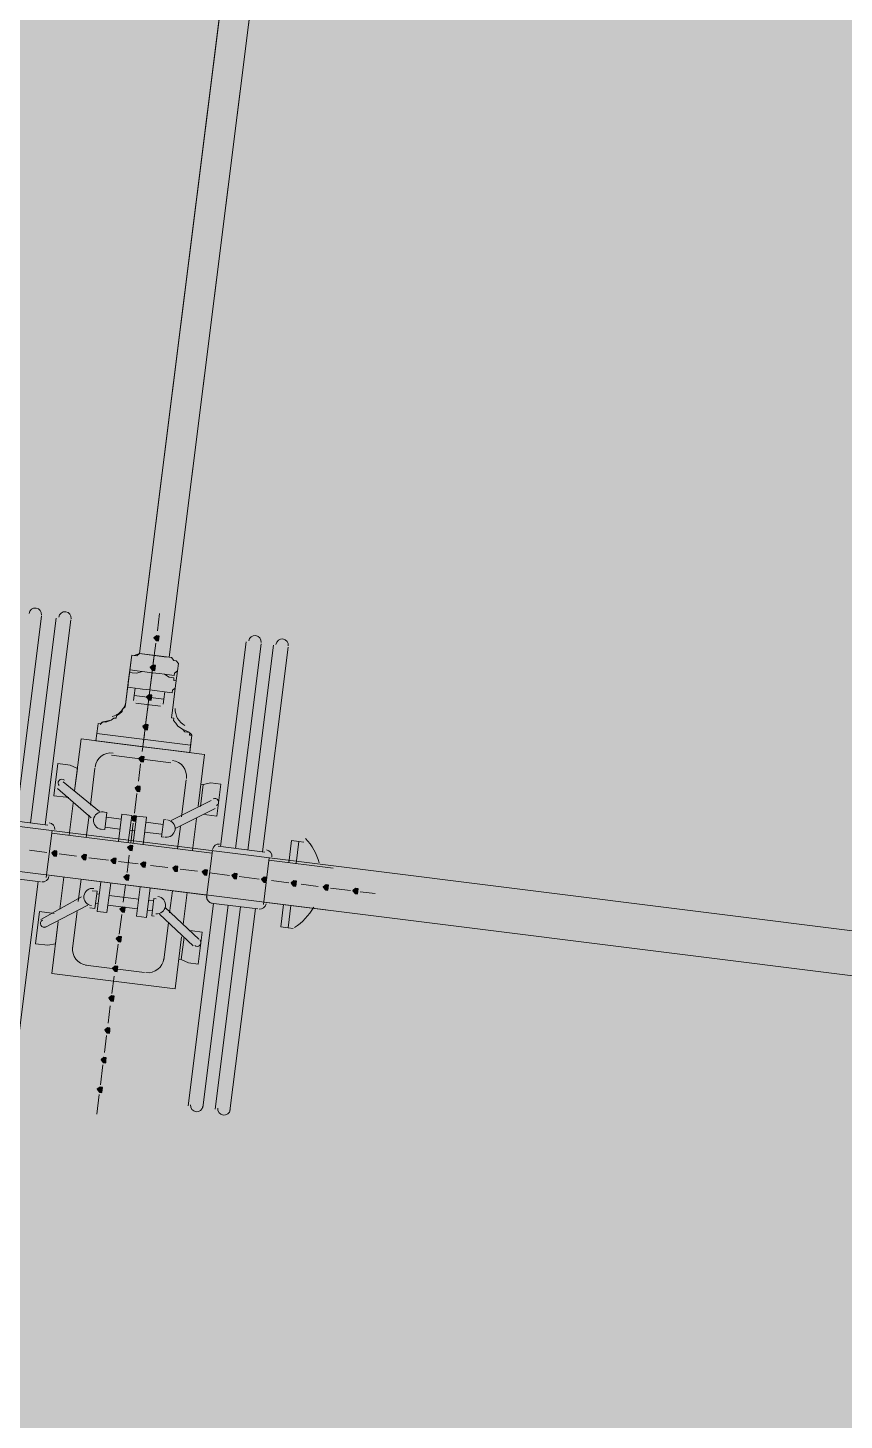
# Model space of a CAD drawing. Header units: metres. Extents: x -4 to 509425, y 7549 to 4732445.
# Drawn here: x 476019.263 to 476022.041, y 4719750.175 to 4719754.916 of the extents above; entities that cross this region are included whole.
import ezdxf

# ---------------------------------------------------------------- set-up
doc = ezdxf.new("R2010")
doc.units = ezdxf.units.M
doc.header["$LTSCALE"] = 0.01
doc.header["$MEASUREMENT"] = 0
doc.layers.get('0').update_dxf_attribs({"lineweight": 0})
doc.layers.add('_SUBESTACIÓN', color=1, linetype='Continuous')
doc.layers.add('SUBESTACION LA VID', color=253, linetype='Continuous')

# ---------------------------------------------------------------- blocks, each defined once
blk = doc.blocks.new('A$Cfff6051d')
at = {"layer": 'SUBESTACION LA VID', "transparency": 33554687}
h = blk.add_hatch(color=256, dxfattribs=at)
h.dxf.hatch_style = 2
h.paths.add_polyline_path([(476019.7091, 4719752.8371), (476019.7102, 4719752.8455), (476019.7018, 4719752.8465), (476019.6923, 4719752.8392), (476019.6997, 4719752.8297), (476019.7081, 4719752.8287)])
h = blk.add_hatch(color=256, dxfattribs=at)
h.dxf.hatch_style = 2
h.paths.add_polyline_path([(476019.6965, 4719752.7363), (476019.6976, 4719752.7447), (476019.6891, 4719752.7457), (476019.6797, 4719752.7384), (476019.687, 4719752.7289), (476019.6954, 4719752.7279)])
h = blk.add_hatch(color=256, dxfattribs=at)
h.dxf.hatch_style = 2
h.paths.add_polyline_path([(476019.6839, 4719752.6355), (476019.6849, 4719752.6439), (476019.6765, 4719752.6449), (476019.6671, 4719752.6376), (476019.6744, 4719752.6281), (476019.6828, 4719752.6271)])
h = blk.add_hatch(color=256, dxfattribs=at)
h.dxf.hatch_style = 2
h.paths.add_polyline_path([(476019.6712, 4719752.5347), (476019.6723, 4719752.5431), (476019.6639, 4719752.5441), (476019.6544, 4719752.5368), (476019.6618, 4719752.5273), (476019.6702, 4719752.5263)])
h = blk.add_hatch(color=256, dxfattribs=at)
h.dxf.hatch_style = 2
h.paths.add_polyline_path([(476019.6575, 4719752.4255), (476019.6586, 4719752.4339), (476019.6502, 4719752.4349), (476019.6407, 4719752.4276), (476019.6481, 4719752.4181), (476019.6565, 4719752.4171)])
h = blk.add_hatch(color=256, dxfattribs=at)
h.dxf.hatch_style = 2
h.paths.add_polyline_path([(476019.6449, 4719752.3247), (476019.6459, 4719752.3331), (476019.6375, 4719752.3341), (476019.6281, 4719752.3268), (476019.6354, 4719752.3173), (476019.6438, 4719752.3163)])
h = blk.add_hatch(color=256, dxfattribs=at)
h.dxf.hatch_style = 2
h.paths.add_polyline_path([(476019.6323, 4719752.2239), (476019.6333, 4719752.2323), (476019.6249, 4719752.2333), (476019.6155, 4719752.226), (476019.6228, 4719752.2165), (476019.6312, 4719752.2155)])
h = blk.add_hatch(color=256, dxfattribs=at)
h.dxf.hatch_style = 2
h.paths.add_polyline_path([(476019.3613, 4719752.1043), (476019.3623, 4719752.1127), (476019.3539, 4719752.1137), (476019.3445, 4719752.1064), (476019.3518, 4719752.0969), (476019.3602, 4719752.0959)])
h = blk.add_hatch(color=256, dxfattribs=at)
h.dxf.hatch_style = 2
h.paths.add_polyline_path([(476019.4621, 4719752.0916), (476019.4631, 4719752.1), (476019.4547, 4719752.1011), (476019.4453, 4719752.0937), (476019.4526, 4719752.0843), (476019.461, 4719752.0832)])
h = blk.add_hatch(color=256, dxfattribs=at)
h.dxf.hatch_style = 2
h.paths.add_polyline_path([(476019.6196, 4719752.1231), (476019.6207, 4719752.1315), (476019.6123, 4719752.1325), (476019.6028, 4719752.1252), (476019.6102, 4719752.1157), (476019.6186, 4719752.1147)])
h = blk.add_hatch(color=256, dxfattribs=at)
h.dxf.hatch_style = 2
h.paths.add_polyline_path([(476019.5629, 4719752.079), (476019.5639, 4719752.0874), (476019.5555, 4719752.0884), (476019.5461, 4719752.0811), (476019.5534, 4719752.0716), (476019.5618, 4719752.0706)])
h = blk.add_hatch(color=256, dxfattribs=at)
h.dxf.hatch_style = 2
h.paths.add_polyline_path([(476019.6637, 4719752.0663), (476019.6648, 4719752.0747), (476019.6564, 4719752.0758), (476019.6469, 4719752.0684), (476019.6542, 4719752.059), (476019.6626, 4719752.0579)])
h = blk.add_hatch(color=256, dxfattribs=at)
h.dxf.hatch_style = 2
h.paths.add_polyline_path([(476019.7729, 4719752.0527), (476019.774, 4719752.0611), (476019.7656, 4719752.0621), (476019.7561, 4719752.0548), (476019.7635, 4719752.0453), (476019.7719, 4719752.0443)])
h = blk.add_hatch(color=256, dxfattribs=at)
h.dxf.hatch_style = 2
h.paths.add_polyline_path([(476019.8737, 4719752.04), (476019.8748, 4719752.0484), (476019.8664, 4719752.0495), (476019.8569, 4719752.0421), (476019.8643, 4719752.0327), (476019.8727, 4719752.0316)])
h = blk.add_hatch(color=256, dxfattribs=at)
h.dxf.hatch_style = 2
h.paths.add_polyline_path([(476019.607, 4719752.0223), (476019.608, 4719752.0307), (476019.5996, 4719752.0317), (476019.5902, 4719752.0244), (476019.5975, 4719752.0149), (476019.6059, 4719752.0139)])
h = blk.add_hatch(color=256, dxfattribs=at)
h.dxf.hatch_style = 2
h.paths.add_polyline_path([(476019.9745, 4719752.0274), (476019.9756, 4719752.0358), (476019.9672, 4719752.0368), (476019.9577, 4719752.0295), (476019.9651, 4719752.02), (476019.9735, 4719752.019)])
h = blk.add_hatch(color=256, dxfattribs=at)
h.dxf.hatch_style = 2
h.paths.add_polyline_path([(476020.0753, 4719752.0147), (476020.0764, 4719752.0231), (476020.068, 4719752.0242), (476020.0585, 4719752.0168), (476020.0659, 4719752.0074), (476020.0743, 4719752.0063)])
h = blk.add_hatch(color=256, dxfattribs=at)
h.dxf.hatch_style = 2
h.paths.add_polyline_path([(476020.1761, 4719752.0021), (476020.1772, 4719752.0105), (476020.1688, 4719752.0116), (476020.1593, 4719752.0042), (476020.1667, 4719751.9948), (476020.1751, 4719751.9937)])
h = blk.add_hatch(color=256, dxfattribs=at)
h.dxf.hatch_style = 2
h.paths.add_polyline_path([(476020.2853, 4719751.9884), (476020.2864, 4719751.9968), (476020.278, 4719751.9979), (476020.2685, 4719751.9905), (476020.2759, 4719751.9811), (476020.2843, 4719751.98)])
h = blk.add_hatch(color=256, dxfattribs=at)
h.dxf.hatch_style = 2
h.paths.add_polyline_path([(476020.3861, 4719751.9758), (476020.3872, 4719751.9842), (476020.3788, 4719751.9852), (476020.3693, 4719751.9779), (476020.3767, 4719751.9684), (476020.3851, 4719751.9674)])
h = blk.add_hatch(color=256, dxfattribs=at)
h.dxf.hatch_style = 2
h.paths.add_polyline_path([(476019.5933, 4719751.9131), (476019.5943, 4719751.9215), (476019.5859, 4719751.9225), (476019.5765, 4719751.9152), (476019.5838, 4719751.9057), (476019.5922, 4719751.9047)])
h = blk.add_hatch(color=256, dxfattribs=at)
h.dxf.hatch_style = 2
h.paths.add_polyline_path([(476019.5807, 4719751.8123), (476019.5817, 4719751.8207), (476019.5733, 4719751.8217), (476019.5638, 4719751.8144), (476019.5712, 4719751.8049), (476019.5796, 4719751.8039)])
h = blk.add_hatch(color=256, dxfattribs=at)
h.dxf.hatch_style = 2
h.paths.add_polyline_path([(476019.568, 4719751.7114), (476019.5691, 4719751.7198), (476019.5607, 4719751.7209), (476019.5512, 4719751.7136), (476019.5586, 4719751.7041), (476019.567, 4719751.703)])
h = blk.add_hatch(color=256, dxfattribs=at)
h.dxf.hatch_style = 2
h.paths.add_polyline_path([(476019.5554, 4719751.6106), (476019.5564, 4719751.619), (476019.548, 4719751.6201), (476019.5386, 4719751.6128), (476019.5459, 4719751.6033), (476019.5543, 4719751.6022)])
h = blk.add_hatch(color=256, dxfattribs=at)
h.dxf.hatch_style = 2
h.paths.add_polyline_path([(476019.5417, 4719751.5014), (476019.5427, 4719751.5098), (476019.5343, 4719751.5109), (476019.5249, 4719751.5035), (476019.5322, 4719751.4941), (476019.5406, 4719751.493)])
h = blk.add_hatch(color=256, dxfattribs=at)
h.dxf.hatch_style = 2
h.paths.add_polyline_path([(476019.529, 4719751.4006), (476019.5301, 4719751.409), (476019.5217, 4719751.4101), (476019.5122, 4719751.4027), (476019.5196, 4719751.3933), (476019.528, 4719751.3922)])
h = blk.add_hatch(color=256, dxfattribs=at)
h.dxf.hatch_style = 2
h.paths.add_polyline_path([(476019.5164, 4719751.2998), (476019.5175, 4719751.3082), (476019.5091, 4719751.3093), (476019.4996, 4719751.3019), (476019.507, 4719751.2925), (476019.5154, 4719751.2914)])
at = {"layer": 'SUBESTACION LA VID', "lineweight": 15}
for p, q in [((476020.259, 4719757.6999), (476019.643, 4719752.7857)), ((476020.3599, 4719757.6872), (476019.7438, 4719752.773)), ((476071.4612, 4719745.6493), (475975.7142, 4719757.6531)), ((476071.4423, 4719745.4981), (475975.6953, 4719757.5019)), ((476019.2217, 4719752.2156), (476019.3091, 4719752.9128)), ((476019.3595, 4719752.9065), (476019.2721, 4719752.2093)), ((476019.3225, 4719752.203), (476019.4099, 4719752.9002)), ((476019.7113, 4719752.9221), (476019.7039, 4719752.8633)), ((476019.6986, 4719752.8213), (476019.6902, 4719752.7541)), ((476019.9189, 4719752.1282), (476020.0063, 4719752.8254)), ((476020.0567, 4719752.8191), (476019.9693, 4719752.1219)), ((476020.0113, 4719752.1166), (476020.0987, 4719752.8139)), ((476020.1491, 4719752.8075), (476020.0617, 4719752.1103)), ((476019.6135, 4719752.7552), (476019.6062, 4719752.6964)), ((476019.686, 4719752.7205), (476019.6776, 4719752.6533)), ((476019.7658, 4719752.6764), (476019.7732, 4719752.7352)), ((476019.5956, 4719752.6124), (476019.6062, 4719752.6964)), ((476019.7658, 4719752.6764), (476019.7552, 4719752.5924)), ((476019.6229, 4719752.6261), (476019.6251, 4719752.6429)), ((476019.7143, 4719752.6061), (476019.6303, 4719752.6166)), ((476019.6313, 4719752.625), (476019.6313, 4719752.625)), ((476019.6723, 4719752.6113), (476019.6649, 4719752.5525)), ((476019.7154, 4719752.6145), (476019.7154, 4719752.6145)), ((476019.7259, 4719752.6302), (476019.7238, 4719752.6134)), ((476019.52, 4719752.5536), (476019.5463, 4719752.5589)), ((476019.7899, 4719752.5283), (476019.814, 4719752.5168)), ((476019.4223, 4719752.3185), (476019.4444, 4719752.4949)), ((476019.8644, 4719752.4422), (476019.4444, 4719752.4949)), ((476019.8172, 4719752.4737), (476019.4979, 4719752.5137)), ((476019.6597, 4719752.5105), (476019.6523, 4719752.4517)), ((476019.7499, 4719752.4139), (476019.5483, 4719752.4392)), ((476019.8423, 4719752.2658), (476019.8644, 4719752.4422)), ((476019.4758, 4719752.2691), (476019.4916, 4719752.3951)), ((476019.647, 4719752.4097), (476019.6396, 4719752.3509)), ((476019.3635, 4719752.3258), (476019.4789, 4719752.226)), ((476019.3834, 4719752.3489), (476019.5073, 4719752.2481)), ((476019.7866, 4719752.2301), (476019.8024, 4719752.3561)), ((476019.6344, 4719752.3089), (476019.626, 4719752.2417)), ((476019.8874, 4719752.2857), (476019.7509, 4719752.2175)), ((476019.4033, 4719752.1672), (476019.417, 4719752.2765)), ((476019.4621, 4719752.1599), (476019.4716, 4719752.2355)), ((476019.5713, 4719752.1462), (476019.5829, 4719752.2386)), ((476019.6165, 4719752.2344), (476019.5829, 4719752.2386)), ((476019.6049, 4719752.142), (476019.6165, 4719752.2344)), ((476019.6217, 4719752.1399), (476019.6333, 4719752.2323)), ((476019.6669, 4719752.2281), (476019.6333, 4719752.2323)), ((476019.9011, 4719752.2584), (476019.7646, 4719752.1902)), ((476019.3309, 4719752.2019), (476019.1629, 4719752.223)), ((476019.5766, 4719752.1882), (476019.5262, 4719752.1945)), ((476019.5808, 4719752.2218), (476019.5304, 4719752.2281)), ((476019.627, 4719752.1819), (476019.6102, 4719752.184)), ((476019.6217, 4719752.2081), (476019.6133, 4719752.1409)), ((476019.6312, 4719752.2155), (476019.6144, 4719752.2176)), ((476019.6553, 4719752.1357), (476019.6669, 4719752.2281)), ((476019.7236, 4719752.2039), (476019.6648, 4719752.2113)), ((476019.7341, 4719752.2196), (476019.7257, 4719752.2207)), ((476019.7729, 4719752.1209), (476019.7824, 4719752.1965)), ((476019.8233, 4719752.1146), (476019.837, 4719752.2238)), ((476019.3456, 4719752.183), (476019.3256, 4719752.0234)), ((476019.8905, 4719752.1062), (476019.3445, 4719752.1746)), ((476019.7194, 4719752.1703), (476019.6606, 4719752.1777)), ((476020.2024, 4719752.1439), (476020.1856, 4719752.146)), ((476019.3277, 4719752.1085), (476019.2689, 4719752.1158)), ((476019.4285, 4719752.0958), (476019.3697, 4719752.1032)), ((476019.5377, 4719752.0821), (476019.4705, 4719752.0906)), ((476019.6081, 4719752.0989), (476019.6007, 4719752.0401)), ((476019.8916, 4719752.1146), (476019.8716, 4719751.955)), ((476019.9105, 4719752.1293), (476020.0701, 4719752.1092)), ((476020.0648, 4719751.9307), (476020.0848, 4719752.0903)), ((476019.6385, 4719752.0695), (476019.5713, 4719752.0779)), ((476019.7393, 4719752.0569), (476019.6805, 4719752.0642)), ((476019.8401, 4719752.0442), (476019.7813, 4719752.0516)), ((476020.0837, 4719752.0819), (476020.3021, 4719752.0546)), ((476019.3066, 4719752.0087), (476019.1386, 4719752.0298)), ((476019.2982, 4719752.0098), (476019.2119, 4719751.3209)), ((476019.8726, 4719751.9634), (476019.3266, 4719752.0318)), ((476019.3717, 4719751.9152), (476019.3854, 4719752.0244)), ((476019.4347, 4719751.9415), (476019.4442, 4719752.0171)), ((476019.5114, 4719752.0086), (476019.4988, 4719751.9078)), ((476019.545, 4719752.0044), (476019.5324, 4719751.9036)), ((476019.5954, 4719751.9981), (476019.588, 4719751.9393)), ((476019.9493, 4719752.0305), (476019.8821, 4719752.039)), ((476020.0501, 4719752.0179), (476019.9829, 4719752.0263)), ((476020.1509, 4719752.0053), (476020.0921, 4719752.0126)), ((476020.2517, 4719751.9926), (476020.1929, 4719752)), ((476019.3077, 4719751.8806), (476019.4452, 4719751.9572)), ((476019.5062, 4719751.9666), (476019.4978, 4719751.9677)), ((476019.6406, 4719751.9498), (476019.5398, 4719751.9624)), ((476019.6458, 4719751.9918), (476019.6332, 4719751.891)), ((476019.6794, 4719751.9876), (476019.6668, 4719751.8868)), ((476019.7455, 4719751.9025), (476019.755, 4719751.9781)), ((476019.7917, 4719751.8626), (476019.8054, 4719751.9718)), ((476020.3609, 4719751.9789), (476020.2937, 4719751.9874)), ((476020.4449, 4719751.9684), (476020.3945, 4719751.9747)), ((476019.3213, 4719751.8533), (476019.4673, 4719751.9289)), ((476019.4147, 4719751.7819), (476019.4305, 4719751.9079)), ((476019.5019, 4719751.933), (476019.4935, 4719751.9341)), ((476019.5324, 4719751.9036), (476019.4988, 4719751.9078)), ((476019.6363, 4719751.9162), (476019.5355, 4719751.9288)), ((476019.6867, 4719751.9099), (476019.6699, 4719751.912)), ((476019.691, 4719751.9435), (476019.6742, 4719751.9456)), ((476019.8453, 4719751.8132), (476019.7309, 4719751.9214)), ((476019.8947, 4719751.935), (476019.8083, 4719751.2462)), ((476019.8587, 4719751.2399), (476019.9451, 4719751.9287)), ((476019.8863, 4719751.9361), (476020.0459, 4719751.916)), ((476019.9871, 4719751.9234), (476019.9007, 4719751.2346)), ((476019.9511, 4719751.2283), (476020.0375, 4719751.9171)), ((476020.0658, 4719751.9391), (476020.2842, 4719751.9118)), ((476020.1236, 4719751.8551), (476020.133, 4719751.9307)), ((476019.3443, 4719751.6968), (476019.3665, 4719751.8732)), ((476019.5828, 4719751.8973), (476019.5744, 4719751.8301)), ((476019.6668, 4719751.8868), (476019.6332, 4719751.891)), ((476019.693, 4719751.892), (476019.6846, 4719751.8931)), ((476019.8253, 4719751.7901), (476019.7109, 4719751.8983)), ((476019.7255, 4719751.7429), (476019.7413, 4719751.8689)), ((476020.1488, 4719751.8519), (476020.1656, 4719751.8498)), ((476019.7644, 4719751.6442), (476019.7865, 4719751.8206)), ((476019.5701, 4719751.7965), (476019.5617, 4719751.7293)), ((476019.6604, 4719751.6999), (476019.4588, 4719751.7251)), ((476019.7644, 4719751.6442), (476019.3443, 4719751.6968)), ((476019.5565, 4719751.6873), (476019.5491, 4719751.6285)), ((476019.5438, 4719751.5865), (476019.5364, 4719751.5277)), ((476019.5312, 4719751.4857), (476019.5238, 4719751.4269)), ((476019.5185, 4719751.3849), (476019.5101, 4719751.3177)), ((476019.5059, 4719751.2841), (476019.4975, 4719751.2169))]:
    blk.add_line(p, q, dxfattribs=at)
at = {"layer": 'SUBESTACION LA VID', "lineweight": 0}
blk.add_line((476019.814, 4719752.4485), (476019.8214, 4719752.5073), dxfattribs=at)
at = {"layer": 'SUBESTACION LA VID', "lineweight": 15}
for points in [[(476020.259, 4719757.6999), (476020.3599, 4719757.6872), (476019.7438, 4719752.773), (476019.643, 4719752.7857), (476020.259, 4719757.6999)], [(476071.4423, 4719745.4981), (476071.4612, 4719745.6493), (475975.7142, 4719757.6531), (475975.6953, 4719757.5019), (476071.4423, 4719745.4981)], [(476019.5011, 4719752.5389), (476019.4948, 4719752.4885), (476019.6544, 4719752.4685), (476019.6934, 4719752.7793), (476019.6682, 4719752.7825), (476019.6598, 4719752.7836), (476019.6514, 4719752.7846), (476019.643, 4719752.7857), (476019.6335, 4719752.7783), (476019.6251, 4719752.7794), (476019.6167, 4719752.7804), (476019.6157, 4719752.772), (476019.6146, 4719752.7636), (476019.6135, 4719752.7552), (476019.6062, 4719752.6964), (476019.5956, 4719752.6124), (476019.5946, 4719752.604), (476019.5851, 4719752.5967), (476019.5841, 4719752.5883), (476019.5746, 4719752.5809), (476019.5652, 4719752.5736), (476019.5641, 4719752.5652), (476019.5557, 4719752.5662), (476019.5463, 4719752.5589), (476019.5284, 4719752.5526), (476019.52, 4719752.5536), (476019.5106, 4719752.5463), (476019.5022, 4719752.5473), (476019.5011, 4719752.5389)], [(476019.6135, 4719752.7552), (476019.6125, 4719752.7468), (476019.6114, 4719752.7384), (476019.6104, 4719752.73), (476019.6188, 4719752.729), (476019.6356, 4719752.7269), (476019.6524, 4719752.7248), (476019.6608, 4719752.7237), (476019.686, 4719752.7205), (476019.7112, 4719752.7174), (476019.728, 4719752.7153), (476019.7448, 4719752.7132), (476019.7532, 4719752.7121), (476019.7616, 4719752.7111), (476019.7626, 4719752.7195), (476019.7721, 4719752.7268), (476019.7732, 4719752.7352), (476019.7742, 4719752.7436), (476019.7753, 4719752.752), (476019.7679, 4719752.7615), (476019.7595, 4719752.7625), (476019.7522, 4719752.772), (476019.7354, 4719752.7741), (476019.7186, 4719752.7762), (476019.6934, 4719752.7793), (476019.6682, 4719752.7825), (476019.6598, 4719752.7836), (476019.643, 4719752.7857), (476019.6251, 4719752.7794), (476019.6167, 4719752.7804), (476019.6157, 4719752.772), (476019.6146, 4719752.7636), (476019.6135, 4719752.7552)], [(476019.8203, 4719752.4989), (476019.814, 4719752.4485), (476019.6544, 4719752.4685), (476019.6934, 4719752.7793), (476019.7186, 4719752.7762), (476019.727, 4719752.7751), (476019.7438, 4719752.773), (476019.7522, 4719752.772), (476019.7595, 4719752.7625), (476019.7679, 4719752.7615), (476019.7753, 4719752.752), (476019.7742, 4719752.7436), (476019.7732, 4719752.7352), (476019.7658, 4719752.6764), (476019.7552, 4719752.5924), (476019.7542, 4719752.584), (476019.7531, 4719752.5756), (476019.7521, 4719752.5672), (476019.7605, 4719752.5662), (476019.7594, 4719752.5578), (476019.7668, 4719752.5483), (476019.7741, 4719752.5388), (476019.7899, 4719752.5283), (476019.7972, 4719752.5189), (476019.814, 4719752.5168), (476019.813, 4719752.5084), (476019.8214, 4719752.5073), (476019.8203, 4719752.4989)], [(476019.6786, 4719752.6617), (476019.7038, 4719752.6586), (476019.7206, 4719752.6565), (476019.7374, 4719752.6544), (476019.7458, 4719752.6533), (476019.7542, 4719752.6523), (476019.7553, 4719752.6607), (476019.7647, 4719752.668), (476019.7658, 4719752.6764), (476019.7668, 4719752.6848), (476019.7679, 4719752.6932), (476019.7595, 4719752.6943), (476019.7605, 4719752.7027), (476019.7521, 4719752.7037), (476019.7437, 4719752.7048), (476019.728, 4719752.7153), (476019.7112, 4719752.7174), (476019.686, 4719752.7205), (476019.6608, 4719752.7237), (476019.6524, 4719752.7248), (476019.6345, 4719752.7185), (476019.6177, 4719752.7206), (476019.6093, 4719752.7216), (476019.6083, 4719752.7132), (476019.6072, 4719752.7048), (476019.6062, 4719752.6964), (476019.6051, 4719752.688), (476019.6041, 4719752.6796), (476019.603, 4719752.6712), (476019.6114, 4719752.6702), (476019.6282, 4719752.6681), (476019.645, 4719752.666), (476019.6534, 4719752.6649), (476019.6786, 4719752.6617)], [(476019.729, 4719752.6554), (476019.7259, 4719752.6302), (476019.6251, 4719752.6429), (476019.6282, 4719752.6681)], [(476019.8203, 4719752.4989), (476019.8172, 4719752.4737), (476019.814, 4719752.4485), (476019.4948, 4719752.4885), (476019.4979, 4719752.5137), (476019.5011, 4719752.5389)], [(476019.4023, 4719752.2954), (476019.3939, 4719752.2964), (476019.3519, 4719752.3017), (476019.3656, 4719752.4109), (476019.4076, 4719752.4056), (476019.4317, 4719752.3941), (476019.4223, 4719752.3185)], [(476019.8518, 4719752.3414), (476019.8602, 4719752.3403), (476019.8507, 4719752.2647)], [(476019.9063, 4719752.2322), (476019.92, 4719752.3414), (476019.8864, 4719752.3456), (476019.8602, 4719752.3403)], [(476019.5083, 4719752.1882), (476019.5251, 4719752.1861), (476019.5325, 4719752.2449), (476019.5157, 4719752.247)], [(476019.9063, 4719752.2322), (476019.8727, 4719752.2364), (476019.8643, 4719752.2374)], [(476019.7267, 4719752.1608), (476019.7183, 4719752.1619), (476019.7257, 4719752.2207)], [(476020.1509, 4719752.0735), (476020.1604, 4719752.1491), (476020.1856, 4719752.146), (476020.1761, 4719752.0704)], [(476019.482, 4719751.9782), (476019.4988, 4719751.9761), (476019.4914, 4719751.9173), (476019.4746, 4719751.9194)], [(476019.7004, 4719751.9508), (476019.692, 4719751.9519), (476019.6846, 4719751.8931)], [(476019.3528, 4719751.9005), (476019.3444, 4719751.9016), (476019.3024, 4719751.9069), (476019.2887, 4719751.7977), (476019.3307, 4719751.7924), (476019.357, 4719751.7976), (476019.3665, 4719751.8732)], [(476020.1582, 4719751.9276), (476020.1488, 4719751.8519), (476020.1236, 4719751.8551)], [(476019.777, 4719751.745), (476019.7854, 4719751.7439), (476019.7949, 4719751.8195)], [(476019.8568, 4719751.8374), (476019.8431, 4719751.7281), (476019.8095, 4719751.7324), (476019.7854, 4719751.7439)], [(476019.8568, 4719751.8374), (476019.8232, 4719751.8416), (476019.8148, 4719751.8426)]]:
    blk.add_lwpolyline(points, dxfattribs=at)
at = {"layer": 'SUBESTACION LA VID'}
for points in [[(476019.7091, 4719752.8371), (476019.7102, 4719752.8455), (476019.7018, 4719752.8465), (476019.6923, 4719752.8392), (476019.6997, 4719752.8297), (476019.7081, 4719752.8287)], [(476019.6965, 4719752.7363), (476019.6976, 4719752.7447), (476019.6891, 4719752.7457), (476019.6797, 4719752.7384), (476019.687, 4719752.7289), (476019.6954, 4719752.7279)], [(476019.6839, 4719752.6355), (476019.6849, 4719752.6439), (476019.6765, 4719752.6449), (476019.6671, 4719752.6376), (476019.6744, 4719752.6281), (476019.6828, 4719752.6271)], [(476019.6712, 4719752.5347), (476019.6723, 4719752.5431), (476019.6639, 4719752.5441), (476019.6544, 4719752.5368), (476019.6618, 4719752.5273), (476019.6702, 4719752.5263)], [(476019.6575, 4719752.4255), (476019.6586, 4719752.4339), (476019.6502, 4719752.4349), (476019.6407, 4719752.4276), (476019.6481, 4719752.4181), (476019.6565, 4719752.4171)], [(476019.6449, 4719752.3247), (476019.6459, 4719752.3331), (476019.6375, 4719752.3341), (476019.6281, 4719752.3268), (476019.6354, 4719752.3173), (476019.6438, 4719752.3163)], [(476019.6323, 4719752.2239), (476019.6333, 4719752.2323), (476019.6249, 4719752.2333), (476019.6155, 4719752.226), (476019.6228, 4719752.2165), (476019.6312, 4719752.2155)], [(476019.3613, 4719752.1043), (476019.3623, 4719752.1127), (476019.3539, 4719752.1137), (476019.3445, 4719752.1064), (476019.3518, 4719752.0969), (476019.3602, 4719752.0959)], [(476019.4621, 4719752.0916), (476019.4631, 4719752.1), (476019.4547, 4719752.1011), (476019.4453, 4719752.0937), (476019.4526, 4719752.0843), (476019.461, 4719752.0832)], [(476019.6196, 4719752.1231), (476019.6207, 4719752.1315), (476019.6123, 4719752.1325), (476019.6028, 4719752.1252), (476019.6102, 4719752.1157), (476019.6186, 4719752.1147)], [(476019.5629, 4719752.079), (476019.5639, 4719752.0874), (476019.5555, 4719752.0884), (476019.5461, 4719752.0811), (476019.5534, 4719752.0716), (476019.5618, 4719752.0706)], [(476019.6637, 4719752.0663), (476019.6648, 4719752.0747), (476019.6564, 4719752.0758), (476019.6469, 4719752.0684), (476019.6542, 4719752.059), (476019.6626, 4719752.0579)], [(476019.7729, 4719752.0527), (476019.774, 4719752.0611), (476019.7656, 4719752.0621), (476019.7561, 4719752.0548), (476019.7635, 4719752.0453), (476019.7719, 4719752.0443)], [(476019.8737, 4719752.04), (476019.8748, 4719752.0484), (476019.8664, 4719752.0495), (476019.8569, 4719752.0421), (476019.8643, 4719752.0327), (476019.8727, 4719752.0316)], [(476019.607, 4719752.0223), (476019.608, 4719752.0307), (476019.5996, 4719752.0317), (476019.5902, 4719752.0244), (476019.5975, 4719752.0149), (476019.6059, 4719752.0139)], [(476019.9745, 4719752.0274), (476019.9756, 4719752.0358), (476019.9672, 4719752.0368), (476019.9577, 4719752.0295), (476019.9651, 4719752.02), (476019.9735, 4719752.019)], [(476020.0753, 4719752.0147), (476020.0764, 4719752.0231), (476020.068, 4719752.0242), (476020.0585, 4719752.0168), (476020.0659, 4719752.0074), (476020.0743, 4719752.0063)], [(476020.1761, 4719752.0021), (476020.1772, 4719752.0105), (476020.1688, 4719752.0116), (476020.1593, 4719752.0042), (476020.1667, 4719751.9948), (476020.1751, 4719751.9937)], [(476020.2853, 4719751.9884), (476020.2864, 4719751.9968), (476020.278, 4719751.9979), (476020.2685, 4719751.9905), (476020.2759, 4719751.9811), (476020.2843, 4719751.98)], [(476020.3861, 4719751.9758), (476020.3872, 4719751.9842), (476020.3788, 4719751.9852), (476020.3693, 4719751.9779), (476020.3767, 4719751.9684), (476020.3851, 4719751.9674)], [(476019.5933, 4719751.9131), (476019.5943, 4719751.9215), (476019.5859, 4719751.9225), (476019.5765, 4719751.9152), (476019.5838, 4719751.9057), (476019.5922, 4719751.9047)], [(476019.5807, 4719751.8123), (476019.5817, 4719751.8207), (476019.5733, 4719751.8217), (476019.5638, 4719751.8144), (476019.5712, 4719751.8049), (476019.5796, 4719751.8039)], [(476019.568, 4719751.7114), (476019.5691, 4719751.7198), (476019.5607, 4719751.7209), (476019.5512, 4719751.7136), (476019.5586, 4719751.7041), (476019.567, 4719751.703)], [(476019.5554, 4719751.6106), (476019.5564, 4719751.619), (476019.548, 4719751.6201), (476019.5386, 4719751.6128), (476019.5459, 4719751.6033), (476019.5543, 4719751.6022)], [(476019.5417, 4719751.5014), (476019.5427, 4719751.5098), (476019.5343, 4719751.5109), (476019.5249, 4719751.5035), (476019.5322, 4719751.4941), (476019.5406, 4719751.493)], [(476019.529, 4719751.4006), (476019.5301, 4719751.409), (476019.5217, 4719751.4101), (476019.5122, 4719751.4027), (476019.5196, 4719751.3933), (476019.528, 4719751.3922)], [(476019.5164, 4719751.2998), (476019.5175, 4719751.3082), (476019.5091, 4719751.3093), (476019.4996, 4719751.3019), (476019.507, 4719751.2925), (476019.5154, 4719751.2914)]]:
    blk.add_lwpolyline(points, close=True, dxfattribs=at)
at = {"layer": 'SUBESTACION LA VID', "lineweight": 0}
for points in [[(476019.7091, 4719752.8371), (476019.7102, 4719752.8455), (476019.7018, 4719752.8465), (476019.6923, 4719752.8392), (476019.6997, 4719752.8297), (476019.7081, 4719752.8287)], [(476019.6965, 4719752.7363), (476019.6976, 4719752.7447), (476019.6891, 4719752.7457), (476019.6797, 4719752.7384), (476019.687, 4719752.7289), (476019.6954, 4719752.7279)], [(476019.6839, 4719752.6355), (476019.6849, 4719752.6439), (476019.6765, 4719752.6449), (476019.6671, 4719752.6376), (476019.6744, 4719752.6281), (476019.6828, 4719752.6271)], [(476019.6712, 4719752.5347), (476019.6723, 4719752.5431), (476019.6639, 4719752.5441), (476019.6544, 4719752.5368), (476019.6618, 4719752.5273), (476019.6702, 4719752.5263)], [(476019.6575, 4719752.4255), (476019.6586, 4719752.4339), (476019.6502, 4719752.4349), (476019.6407, 4719752.4276), (476019.6481, 4719752.4181), (476019.6565, 4719752.4171)], [(476019.6449, 4719752.3247), (476019.6459, 4719752.3331), (476019.6375, 4719752.3341), (476019.6281, 4719752.3268), (476019.6354, 4719752.3173), (476019.6438, 4719752.3163)], [(476019.6323, 4719752.2239), (476019.6333, 4719752.2323), (476019.6249, 4719752.2333), (476019.6155, 4719752.226), (476019.6228, 4719752.2165), (476019.6312, 4719752.2155)], [(476019.3613, 4719752.1043), (476019.3623, 4719752.1127), (476019.3539, 4719752.1137), (476019.3445, 4719752.1064), (476019.3518, 4719752.0969), (476019.3602, 4719752.0959)], [(476019.4621, 4719752.0916), (476019.4631, 4719752.1), (476019.4547, 4719752.1011), (476019.4453, 4719752.0937), (476019.4526, 4719752.0843), (476019.461, 4719752.0832)], [(476019.6196, 4719752.1231), (476019.6207, 4719752.1315), (476019.6123, 4719752.1325), (476019.6028, 4719752.1252), (476019.6102, 4719752.1157), (476019.6186, 4719752.1147)], [(476019.5629, 4719752.079), (476019.5639, 4719752.0874), (476019.5555, 4719752.0884), (476019.5461, 4719752.0811), (476019.5534, 4719752.0716), (476019.5618, 4719752.0706)], [(476019.6637, 4719752.0663), (476019.6648, 4719752.0747), (476019.6564, 4719752.0758), (476019.6469, 4719752.0684), (476019.6542, 4719752.059), (476019.6626, 4719752.0579)], [(476019.7729, 4719752.0527), (476019.774, 4719752.0611), (476019.7656, 4719752.0621), (476019.7561, 4719752.0548), (476019.7635, 4719752.0453), (476019.7719, 4719752.0443)], [(476019.8737, 4719752.04), (476019.8748, 4719752.0484), (476019.8664, 4719752.0495), (476019.8569, 4719752.0421), (476019.8643, 4719752.0327), (476019.8727, 4719752.0316)], [(476019.607, 4719752.0223), (476019.608, 4719752.0307), (476019.5996, 4719752.0317), (476019.5902, 4719752.0244), (476019.5975, 4719752.0149), (476019.6059, 4719752.0139)], [(476019.9745, 4719752.0274), (476019.9756, 4719752.0358), (476019.9672, 4719752.0368), (476019.9577, 4719752.0295), (476019.9651, 4719752.02), (476019.9735, 4719752.019)], [(476020.0753, 4719752.0147), (476020.0764, 4719752.0231), (476020.068, 4719752.0242), (476020.0585, 4719752.0168), (476020.0659, 4719752.0074), (476020.0743, 4719752.0063)], [(476020.1761, 4719752.0021), (476020.1772, 4719752.0105), (476020.1688, 4719752.0116), (476020.1593, 4719752.0042), (476020.1667, 4719751.9948), (476020.1751, 4719751.9937)], [(476020.2853, 4719751.9884), (476020.2864, 4719751.9968), (476020.278, 4719751.9979), (476020.2685, 4719751.9905), (476020.2759, 4719751.9811), (476020.2843, 4719751.98)], [(476020.3861, 4719751.9758), (476020.3872, 4719751.9842), (476020.3788, 4719751.9852), (476020.3693, 4719751.9779), (476020.3767, 4719751.9684), (476020.3851, 4719751.9674)], [(476019.5933, 4719751.9131), (476019.5943, 4719751.9215), (476019.5859, 4719751.9225), (476019.5765, 4719751.9152), (476019.5838, 4719751.9057), (476019.5922, 4719751.9047)], [(476019.5807, 4719751.8123), (476019.5817, 4719751.8207), (476019.5733, 4719751.8217), (476019.5638, 4719751.8144), (476019.5712, 4719751.8049), (476019.5796, 4719751.8039)], [(476019.568, 4719751.7114), (476019.5691, 4719751.7198), (476019.5607, 4719751.7209), (476019.5512, 4719751.7136), (476019.5586, 4719751.7041), (476019.567, 4719751.703)], [(476019.5554, 4719751.6106), (476019.5564, 4719751.619), (476019.548, 4719751.6201), (476019.5386, 4719751.6128), (476019.5459, 4719751.6033), (476019.5543, 4719751.6022)], [(476019.5417, 4719751.5014), (476019.5427, 4719751.5098), (476019.5343, 4719751.5109), (476019.5249, 4719751.5035), (476019.5322, 4719751.4941), (476019.5406, 4719751.493)], [(476019.529, 4719751.4006), (476019.5301, 4719751.409), (476019.5217, 4719751.4101), (476019.5122, 4719751.4027), (476019.5196, 4719751.3933), (476019.528, 4719751.3922)], [(476019.5164, 4719751.2998), (476019.5175, 4719751.3082), (476019.5091, 4719751.3093), (476019.4996, 4719751.3019), (476019.507, 4719751.2925), (476019.5154, 4719751.2914)]]:
    blk.add_lwpolyline(points, close=True, dxfattribs=at)
blk.add_lwpolyline([(476019.5956, 4719752.6124), (476019.6135, 4719752.7552), (476019.6146, 4719752.7636), (476019.5956, 4719752.6124), (476019.6157, 4719752.772)], dxfattribs=at)
at = {"layer": 'SUBESTACION LA VID', "lineweight": 15}
for points in [[(476019.3096, 4719752.917), (476019.3111, 4719752.9286), (476019.3028, 4719752.9392), (476019.2912, 4719752.9407), (476019.2796, 4719752.9421), (476019.2691, 4719752.9339), (476019.2676, 4719752.9223)], [(476019.4104, 4719752.9044), (476019.4119, 4719752.916), (476019.4036, 4719752.9266), (476019.392, 4719752.928), (476019.3804, 4719752.9295), (476019.3699, 4719752.9213), (476019.3684, 4719752.9097)], [(476020.0572, 4719752.8233), (476020.0587, 4719752.8349), (476020.0505, 4719752.8455), (476020.0389, 4719752.8469), (476020.0273, 4719752.8484), (476020.0167, 4719752.8402), (476020.0152, 4719752.8286)], [(476020.1496, 4719752.8117), (476020.1511, 4719752.8233), (476020.1429, 4719752.8339), (476020.1313, 4719752.8354), (476020.1197, 4719752.8368), (476020.1091, 4719752.8286), (476020.1076, 4719752.817)], [(476019.3873, 4719752.3546), (476019.3821, 4719752.3593), (476019.3741, 4719752.359), (476019.3693, 4719752.3538), (476019.3646, 4719752.3486), (476019.3649, 4719752.3406), (476019.3701, 4719752.3359)], [(476019.9055, 4719752.2688), (476019.9117, 4719752.2721), (476019.914, 4719752.2798), (476019.9107, 4719752.2859), (476019.9074, 4719752.2921), (476019.8997, 4719752.2945), (476019.8935, 4719752.2911)], [(476019.5199, 4719752.2465), (476019.5037, 4719752.2485), (476019.4889, 4719752.237), (476019.4868, 4719752.2208), (476019.4848, 4719752.2045), (476019.4963, 4719752.1897), (476019.5125, 4719752.1877)], [(476019.7309, 4719752.1603), (476019.7472, 4719752.1583), (476019.762, 4719752.1698), (476019.764, 4719752.186), (476019.7661, 4719752.2023), (476019.7545, 4719752.2171), (476019.7383, 4719752.2191)], [(476019.4873, 4719751.9861), (476019.471, 4719751.9881), (476019.4562, 4719751.9766), (476019.4542, 4719751.9604), (476019.4521, 4719751.9441), (476019.4636, 4719751.9293), (476019.4799, 4719751.9273)], [(476019.6983, 4719751.8999), (476019.7145, 4719751.8979), (476019.7293, 4719751.9094), (476019.7314, 4719751.9256), (476019.7334, 4719751.9418), (476019.7219, 4719751.9567), (476019.7057, 4719751.9587)], [(476019.3127, 4719751.8776), (476019.3065, 4719751.8743), (476019.3042, 4719751.8666), (476019.3075, 4719751.8604), (476019.3108, 4719751.8542), (476019.3185, 4719751.8519), (476019.3247, 4719751.8552)], [(476019.8309, 4719751.7918), (476019.8361, 4719751.787), (476019.8441, 4719751.7874), (476019.8489, 4719751.7926), (476019.8536, 4719751.7977), (476019.8532, 4719751.8058), (476019.8481, 4719751.8105)], [(476019.8172, 4719751.2493), (476019.8158, 4719751.2377), (476019.824, 4719751.2271), (476019.8356, 4719751.2257), (476019.8472, 4719751.2242), (476019.8578, 4719751.2325), (476019.8592, 4719751.2441)], [(476019.9096, 4719751.2377), (476019.9082, 4719751.2261), (476019.9164, 4719751.2156), (476019.928, 4719751.2141), (476019.9396, 4719751.2126), (476019.9502, 4719751.2209), (476019.9516, 4719751.2325)]]:
    blk.add_open_spline(points, degree=3, knots=[0, 0, 0, 0, 1, 1, 1, 2, 2, 2, 2], dxfattribs=at)
for points in [[(476019.55, 4719752.5714), (476019.5735, 4719752.5774), (476019.5915, 4719752.5963), (476019.5964, 4719752.62)], [(476019.7648, 4719752.5989), (476019.7637, 4719752.5747), (476019.7765, 4719752.552), (476019.7978, 4719752.5403)], [(476019.5201, 4719752.5529), (476019.5149, 4719752.5519), (476019.5109, 4719752.5477), (476019.5101, 4719752.5425)], [(476019.8209, 4719752.5035), (476019.8214, 4719752.5088), (476019.8186, 4719752.5138), (476019.8138, 4719752.5161)], [(476019.5536, 4719752.447), (476019.5234, 4719752.4508), (476019.4959, 4719752.4294), (476019.4921, 4719752.3993)], [(476019.8029, 4719752.3603), (476019.8067, 4719752.3905), (476019.7853, 4719752.418), (476019.7552, 4719752.4218)], [(476019.3545, 4719752.1862), (476019.3559, 4719752.1978), (476019.3477, 4719752.2083), (476019.3361, 4719752.2098)], [(476019.9157, 4719752.1371), (476019.9041, 4719752.1386), (476019.8936, 4719752.1304), (476019.8921, 4719752.1188)], [(476020.255, 4719752.0735), (476020.2464, 4719752.1045), (476020.2305, 4719752.133), (476020.2085, 4719752.1564)], [(476020.0937, 4719752.0935), (476020.0952, 4719752.1051), (476020.0869, 4719752.1157), (476020.0754, 4719752.1171)], [(476019.3108, 4719752.0082), (476019.3224, 4719752.0067), (476019.333, 4719752.015), (476019.3345, 4719752.0266)], [(476019.8721, 4719751.9592), (476019.8706, 4719751.9476), (476019.8789, 4719751.937), (476019.8905, 4719751.9355)], [(476020.0501, 4719751.9155), (476020.0617, 4719751.9141), (476020.0723, 4719751.9223), (476020.0737, 4719751.9339)], [(476020.1705, 4719751.8529), (476020.1976, 4719751.8703), (476020.22, 4719751.8939), (476020.236, 4719751.9218)], [(476019.4153, 4719751.7861), (476019.4115, 4719751.7559), (476019.4328, 4719751.7284), (476019.463, 4719751.7246)], [(476019.6646, 4719751.6993), (476019.6948, 4719751.6956), (476019.7223, 4719751.7169), (476019.7261, 4719751.7471)]]:
    blk.add_open_spline(points, degree=3, dxfattribs=at)

msp = doc.modelspace()

# ---------------------------------------------------------------- hatches: boundary and pattern name
at = {"layer": '_SUBESTACIÓN', "transparency": 33554559}
h = msp.add_hatch(color=1, dxfattribs=at)
h.dxf.hatch_style = 1
h.paths.add_polyline_path([(475968.6399, 4719805.825), (476089.9386, 4719790.615), (476078.1686, 4719696.74), (475956.8686, 4719711.9502)])

# ---------------------------------------------------------------- block references
at = {"linetype": 'Continuous'}
msp.add_blockref('A$Cfff6051d', (0, 0), dxfattribs=at)

doc.saveas('drawing.dxf')
